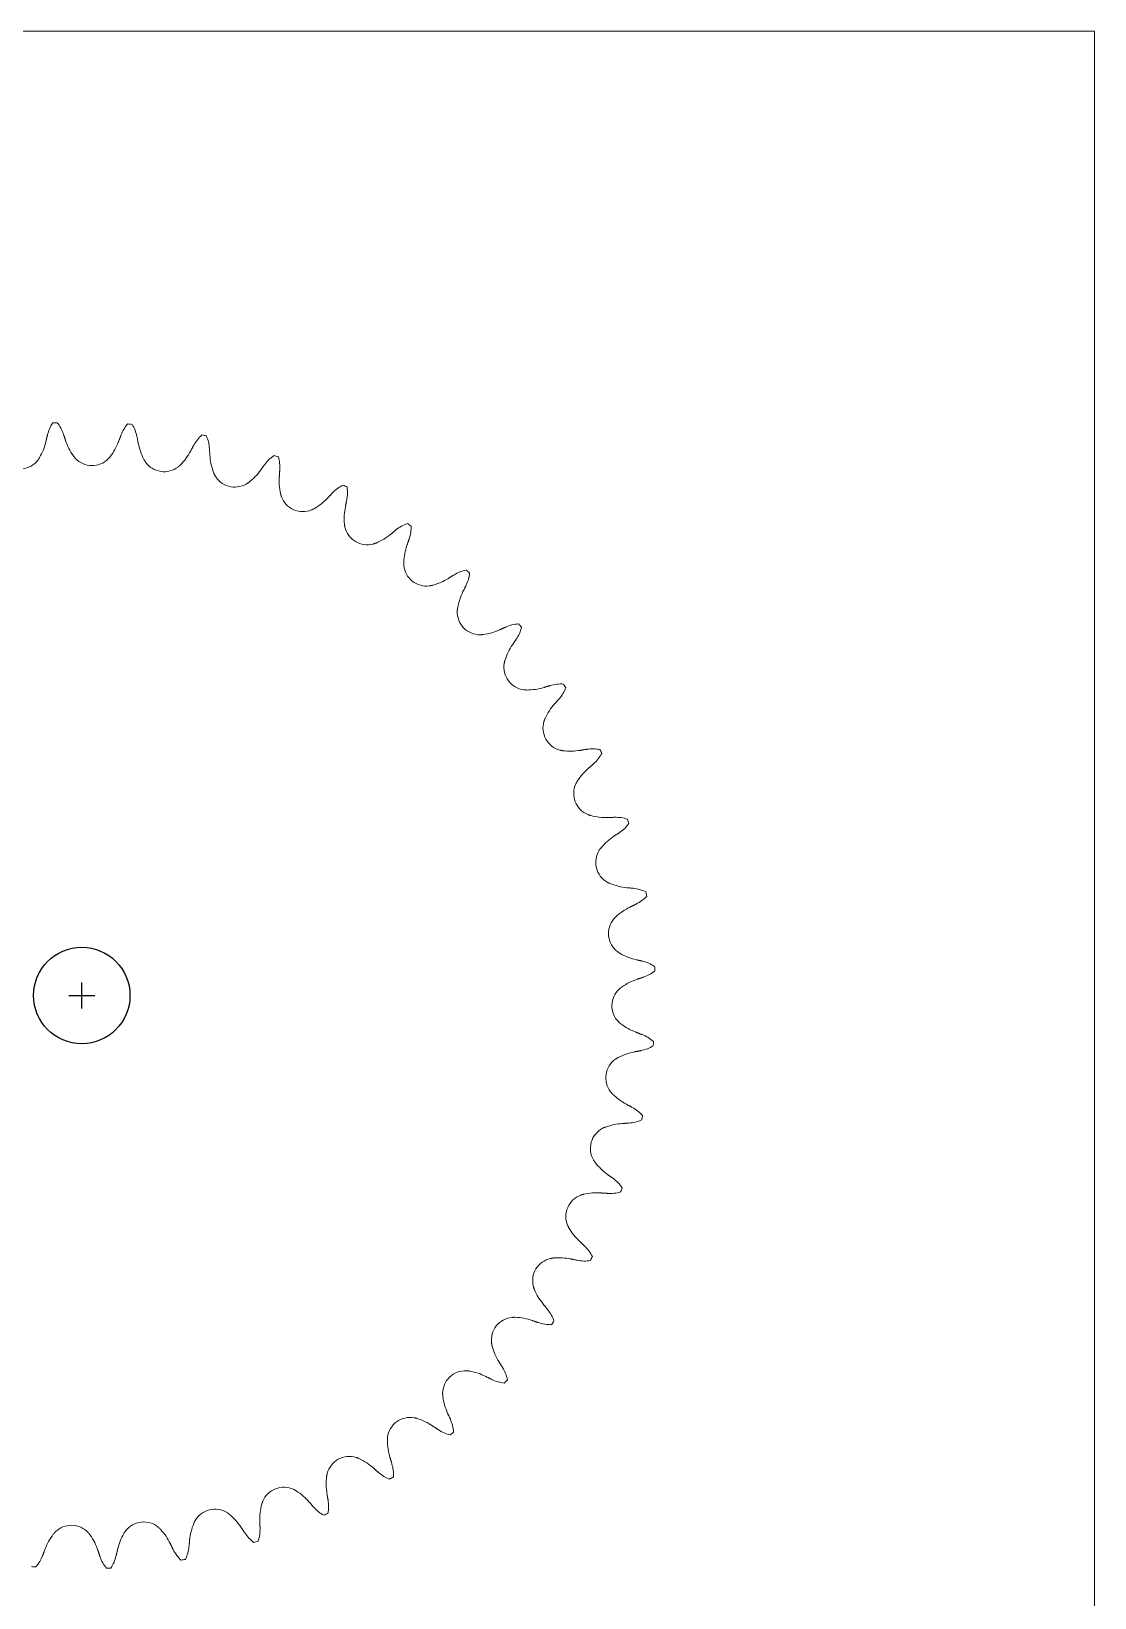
# Model space of a CAD drawing. Header units: inches. Extents: x 22.7 to 32.8, y 7.5 to 17.7.
# Drawn here: x 29.13 to 32.81, y 11.08 to 16.49 of the extents above; entities that cross this region are included whole.
import ezdxf

# ---------------------------------------------------------------- set-up
doc = ezdxf.new("R2010")
doc.units = ezdxf.units.IN
doc.header["$MEASUREMENT"] = 0
doc.layers.add('DIM', color=1, linetype='Continuous')

msp = doc.modelspace()

# ---------------------------------------------------------------- linework, layer by layer
at = {"color": 7, "linetype": 'Continuous', "lineweight": 15}
for p, q in [((32.80722, 16.49251), (25.97389, 16.49251)), ((32.80722, 9.15918), (32.80722, 16.49251))]:
    msp.add_line(p, q, dxfattribs=at)
msp.add_circle((29.30722, 13.15918), 0.16667)
for centre, radius, start, end in [((29.30722, 13.15918), 1.98213, 92.4572, 92.90748), ((29.30722, 13.15918), 1.98213, 84.9572, 85.40748), ((29.30722, 13.15918), 1.98213, 77.4572, 77.90748), ((29.09311, 15.05837), 0.07906, 230.47644, 322.38824), ((29.34283, 15.07007), 0.07906, 222.97644, 314.88824), ((29.59195, 15.04907), 0.07906, 215.47644, 307.38824), ((29.30722, 13.15918), 1.98213, 69.9572, 70.40748), ((29.83619, 14.99574), 0.07906, 207.97644, 299.88824), ((29.30722, 13.15918), 1.98213, 62.4572, 62.90748), ((30.07139, 14.91098), 0.07906, 200.47644, 292.38824), ((29.30722, 13.15918), 1.98213, 54.9572, 55.40748), ((30.29351, 14.79625), 0.07906, 192.97644, 284.88824), ((30.49875, 14.65351), 0.07906, 185.47644, 277.38824), ((29.30722, 13.15918), 1.98213, 47.4572, 47.90748), ((30.68361, 14.4852), 0.07906, 177.97644, 269.88824), ((29.30722, 13.15918), 1.98213, 39.9572, 40.40748), ((30.84491, 14.2942), 0.07906, 170.47644, 262.38824), ((29.30722, 13.15918), 1.98213, 32.4572, 32.90748), ((30.97991, 14.08378), 0.07906, 162.97644, 254.88824), ((29.30722, 13.15918), 1.98213, 24.9572, 25.40748), ((31.08628, 13.85754), 0.07906, 155.47644, 247.38824), ((29.30722, 13.15918), 1.98213, 17.4572, 17.90748), ((31.16222, 13.61936), 0.07906, 147.97644, 239.88824), ((29.30722, 13.15918), 1.98213, 9.9572, 10.40748), ((31.20641, 13.37329), 0.07906, 140.47644, 232.38824), ((29.30722, 13.15918), 1.98213, 2.4572, 2.90748), ((31.21811, 13.12357), 0.07906, 132.97644, 224.88824), ((29.30722, 13.15918), 1.98213, 354.9572, 355.40748), ((31.19712, 12.87445), 0.07906, 125.47644, 217.38824), ((29.30722, 13.15918), 1.98213, 347.4572, 347.90748), ((31.14378, 12.6302), 0.07906, 117.97644, 209.88824), ((31.05903, 12.39501), 0.07906, 110.47644, 202.38824), ((29.30722, 13.15918), 1.98213, 339.9572, 340.40748), ((30.9443, 12.17289), 0.07906, 102.97644, 194.88824), ((29.30722, 13.15918), 1.98213, 332.4572, 332.90748), ((30.80155, 11.96765), 0.07906, 95.47644, 187.38824), ((29.30722, 13.15918), 1.98213, 324.9572, 325.40748), ((30.63324, 11.78279), 0.07906, 87.97644, 179.88824), ((29.30722, 13.15918), 1.98213, 317.4572, 317.90748), ((30.44225, 11.62149), 0.07906, 80.47644, 172.38824), ((29.30722, 13.15918), 1.98213, 309.9572, 310.40748), ((30.23183, 11.48649), 0.07906, 72.97644, 164.88824), ((29.30722, 13.15918), 1.98213, 302.4572, 302.90748), ((30.00559, 11.38012), 0.07906, 65.47644, 157.38824), ((29.7674, 11.30418), 0.07906, 57.97644, 149.88824), ((29.27161, 11.24829), 0.07906, 42.97644, 134.88824), ((29.52133, 11.25999), 0.07906, 50.47644, 142.38824), ((29.30722, 13.15918), 1.98213, 294.9572, 295.40748), ((29.30722, 13.15918), 1.98213, 287.4572, 287.90748), ((29.30722, 13.15918), 1.98213, 279.9572, 280.40748), ((29.30722, 13.15918), 1.98213, 264.9572, 265.40748), ((29.30722, 13.15918), 1.98213, 272.4572, 272.90748)]:
    msp.add_arc(centre, radius, start, end, dxfattribs=at)
for points, knots in [([(29.18864, 15.097), (29.19071, 15.10434), (29.19489, 15.11928), (29.20271, 15.1322), (29.20668, 15.13876)], [0, 0, 0, 0, 0.4920624, 1, 1, 1, 1]), ([(29.22224, 15.13949), (29.22667, 15.13352), (29.23568, 15.12141), (29.24127, 15.10694), (29.2441, 15.09959)], [0, 0, 0, 0, 0.4924412, 1, 1, 1, 1]), ([(29.44259, 15.09589), (29.4456, 15.10291), (29.4517, 15.11717), (29.46113, 15.12896), (29.46593, 15.13495)], [0, 0, 0, 0, 0.4920607, 1, 1, 1, 1]), ([(29.48145, 15.13364), (29.48507, 15.12714), (29.49241, 15.11396), (29.49606, 15.09888), (29.49792, 15.09123)], [0, 0, 0, 0, 0.4924414, 1, 1, 1, 1]), ([(29.1617, 15.01906), (29.16632, 15.02788), (29.17571, 15.04578), (29.18088, 15.06496), (29.1835, 15.0747)], [0, 0, 0, 0, 0.492206, 1, 1, 1, 1]), ([(29.25131, 15.07787), (29.25471, 15.06872), (29.26162, 15.05011), (29.27263, 15.03314), (29.27822, 15.02452)], [0, 0, 0, 0, 0.491991, 1, 1, 1, 1]), ([(29.40571, 15.02214), (29.41144, 15.03028), (29.42309, 15.04681), (29.43071, 15.06515), (29.43459, 15.07446)], [0, 0, 0, 0, 0.4922046, 1, 1, 1, 1]), ([(29.50223, 15.06876), (29.5044, 15.05923), (29.50882, 15.03988), (29.51752, 15.02162), (29.52194, 15.01235)], [0, 0, 0, 0, 0.4919916, 1, 1, 1, 1]), ([(29.69423, 15.06166), (29.69812, 15.06822), (29.70603, 15.08156), (29.71693, 15.09202), (29.72246, 15.09733)], [0, 0, 0, 0, 0.4920611, 1, 1, 1, 1]), ([(29.73768, 15.094), (29.74042, 15.08709), (29.74598, 15.07306), (29.74763, 15.05764), (29.74847, 15.04981)], [0, 0, 0, 0, 0.4924412, 1, 1, 1, 1]), ([(29.64803, 14.99335), (29.65478, 15.00067), (29.66848, 15.01554), (29.67844, 15.03272), (29.68349, 15.04145)], [0, 0, 0, 0, 0.4922055, 1, 1, 1, 1]), ([(29.74981, 15.02697), (29.75072, 15.01724), (29.75258, 14.99748), (29.75882, 14.97824), (29.76199, 14.96847)], [0, 0, 0, 0, 0.491993, 1, 1, 1, 1]), ([(29.93924, 14.99486), (29.94396, 15.00087), (29.95354, 15.01306), (29.96571, 15.022), (29.97189, 15.02655)], [0, 0, 0, 0, 0.4920602, 1, 1, 1, 1]), ([(29.98654, 15.02127), (29.98835, 15.01406), (29.99204, 14.99942), (29.99166, 14.98391), (29.99147, 14.97604)], [0, 0, 0, 0, 0.4924407, 1, 1, 1, 1]), ([(29.88452, 14.93317), (29.89217, 14.93955), (29.9077, 14.9525), (29.91981, 14.96824), (29.92596, 14.97623)], [0, 0, 0, 0, 0.492206, 1, 1, 1, 1]), ([(29.98982, 14.95322), (29.98945, 14.94346), (29.98872, 14.92362), (29.99239, 14.90373), (29.99426, 14.89363)], [0, 0, 0, 0, 0.4919925, 1, 1, 1, 1]), ([(30.17344, 14.89667), (30.1789, 14.902), (30.18999, 14.91284), (30.20322, 14.92012), (30.20994, 14.92382)], [0, 0, 0, 0, 0.4920608, 1, 1, 1, 1]), ([(30.22378, 14.91667), (30.22464, 14.90928), (30.22638, 14.89429), (30.22398, 14.87896), (30.22277, 14.87119)], [0, 0, 0, 0, 0.4924425, 1, 1, 1, 1]), ([(30.11114, 14.84264), (30.11955, 14.84797), (30.13664, 14.85878), (30.1507, 14.8728), (30.15784, 14.87992)], [0, 0, 0, 0, 0.4922066, 1, 1, 1, 1]), ([(30.21814, 14.84877), (30.21651, 14.83914), (30.21319, 14.81957), (30.21424, 14.79937), (30.21477, 14.78911)], [0, 0, 0, 0, 0.4919918, 1, 1, 1, 1]), ([(30.39282, 14.76874), (30.39892, 14.77331), (30.41134, 14.78261), (30.4254, 14.7881), (30.43255, 14.79089)], [0, 0, 0, 0, 0.4920615, 1, 1, 1, 1]), ([(30.32399, 14.72331), (30.33303, 14.72749), (30.35138, 14.73598), (30.36715, 14.74805), (30.37516, 14.75418)], [0, 0, 0, 0, 0.49220574, 1, 1, 1, 1]), ([(30.44534, 14.782), (30.44522, 14.77456), (30.44499, 14.75947), (30.44062, 14.74459), (30.4384, 14.73704)], [0, 0, 0, 0, 0.4924416, 1, 1, 1, 1]), ([(30.43089, 14.71542), (30.42801, 14.70609), (30.42217, 14.68712), (30.42057, 14.66695), (30.41976, 14.65671)], [0, 0, 0, 0, 0.4919921, 1, 1, 1, 1]), ([(30.59362, 14.61327), (30.60027, 14.61701), (30.61379, 14.62461), (30.62846, 14.62821), (30.6359, 14.63005)], [0, 0, 0, 0, 0.4920612, 1, 1, 1, 1]), ([(30.51946, 14.57721), (30.52896, 14.58018), (30.54826, 14.5862), (30.56547, 14.59611), (30.57421, 14.60114)], [0, 0, 0, 0, 0.4922065, 1, 1, 1, 1]), ([(30.64742, 14.61956), (30.64634, 14.6122), (30.64414, 14.59727), (30.63786, 14.58309), (30.63467, 14.57589)], [0, 0, 0, 0, 0.4924418, 1, 1, 1, 1]), ([(30.6244, 14.55544), (30.62034, 14.54656), (30.61206, 14.52851), (30.60785, 14.50873), (30.60571, 14.49868)], [0, 0, 0, 0, 0.4919918, 1, 1, 1, 1]), ([(30.69418, 14.40685), (30.70398, 14.40855), (30.72391, 14.412), (30.74227, 14.41958), (30.75159, 14.42342)], [0, 0, 0, 0, 0.4922054, 1, 1, 1, 1]), ([(30.77241, 14.43292), (30.77949, 14.43576), (30.79389, 14.44153), (30.8089, 14.44319), (30.81652, 14.44403)], [0, 0, 0, 0, 0.4920617, 1, 1, 1, 1]), ([(30.82657, 14.43213), (30.82454, 14.42498), (30.82041, 14.41047), (30.81233, 14.39722), (30.80823, 14.3905)], [0, 0, 0, 0, 0.4924415, 1, 1, 1, 1]), ([(30.79538, 14.37156), (30.79019, 14.36329), (30.77964, 14.34648), (30.77287, 14.32742), (30.76944, 14.31774)], [0, 0, 0, 0, 0.4919923, 1, 1, 1, 1]), ([(30.84516, 14.21515), (30.85511, 14.21555), (30.87532, 14.21637), (30.8945, 14.22148), (30.90425, 14.22408)], [0, 0, 0, 0, 0.49220581, 1, 1, 1, 1]), ([(30.92613, 14.23078), (30.93353, 14.23267), (30.94855, 14.23651), (30.96365, 14.2362), (30.97132, 14.23604)], [0, 0, 0, 0, 0.4920591, 1, 1, 1, 1]), ([(30.97973, 14.22293), (30.97678, 14.21611), (30.97079, 14.20225), (30.96105, 14.19018), (30.95611, 14.18405)], [0, 0, 0, 0, 0.4924405, 1, 1, 1, 1]), ([(30.9409, 14.16695), (30.93467, 14.15943), (30.92201, 14.14414), (30.91282, 14.12612), (30.90815, 14.11697)], [0, 0, 0, 0, 0.4919926, 1, 1, 1, 1]), ([(30.96984, 14.00537), (30.97975, 14.00447), (30.99989, 14.00265), (31.01958, 14.00521), (31.02958, 14.00652)], [0, 0, 0, 0, 0.4922049, 1, 1, 1, 1]), ([(31.05215, 14.0103), (31.05973, 14.01121), (31.07513, 14.01305), (31.09006, 14.01078), (31.09764, 14.00962)], [0, 0, 0, 0, 0.4920627, 1, 1, 1, 1]), ([(31.10427, 13.99552), (31.10045, 13.98914), (31.09271, 13.97619), (31.08148, 13.96549), (31.07578, 13.96006)], [0, 0, 0, 0, 0.49244124, 1, 1, 1, 1]), ([(31.05847, 13.94509), (31.05131, 13.93844), (31.03676, 13.92494), (31.0253, 13.90827), (31.01947, 13.89981)], [0, 0, 0, 0, 0.4919911, 1, 1, 1, 1]), ([(31.06606, 13.78112), (31.07578, 13.77893), (31.09551, 13.77449), (31.11536, 13.77447), (31.12545, 13.77445)], [0, 0, 0, 0, 0.4922035, 1, 1, 1, 1]), ([(31.14832, 13.77526), (31.15595, 13.77517), (31.17146, 13.77499), (31.18596, 13.77078), (31.19333, 13.76865)], [0, 0, 0, 0, 0.4920613, 1, 1, 1, 1]), ([(31.14606, 13.70978), (31.1381, 13.70413), (31.12192, 13.69264), (31.10837, 13.67761), (31.10149, 13.66998)], [0, 0, 0, 0, 0.4919912, 1, 1, 1, 1]), ([(31.19806, 13.7538), (31.19344, 13.74798), (31.18407, 13.73614), (31.17154, 13.727), (31.16518, 13.72236)], [0, 0, 0, 0, 0.4924418, 1, 1, 1, 1]), ([(31.1322, 13.54622), (31.14154, 13.54279), (31.16052, 13.53581), (31.18021, 13.53319), (31.1902, 13.53186)], [0, 0, 0, 0, 0.4922068, 1, 1, 1, 1]), ([(31.21298, 13.52968), (31.22054, 13.52859), (31.23589, 13.52639), (31.24972, 13.52033), (31.25674, 13.51725)], [0, 0, 0, 0, 0.4920594, 1, 1, 1, 1]), ([(31.2595, 13.50191), (31.25416, 13.49674), (31.24332, 13.48623), (31.22971, 13.4788), (31.2228, 13.47503)], [0, 0, 0, 0, 0.49244001, 1, 1, 1, 1]), ([(31.2022, 13.46505), (31.19357, 13.46049), (31.17602, 13.45121), (31.16063, 13.43808), (31.15282, 13.43141)], [0, 0, 0, 0, 0.4919926, 1, 1, 1, 1]), ([(31.1671, 13.3047), (31.17592, 13.30008), (31.19383, 13.29069), (31.213, 13.28552), (31.22274, 13.2829)], [0, 0, 0, 0, 0.492206, 1, 1, 1, 1]), ([(31.24504, 13.27776), (31.25239, 13.27569), (31.26732, 13.27151), (31.28024, 13.26369), (31.2868, 13.25972)], [0, 0, 0, 0, 0.4920624, 1, 1, 1, 1]), ([(31.22591, 13.21509), (31.21676, 13.21169), (31.19815, 13.20478), (31.18118, 13.19377), (31.17256, 13.18818)], [0, 0, 0, 0, 0.491991, 1, 1, 1, 1]), ([(31.28753, 13.24416), (31.28156, 13.23972), (31.26945, 13.23072), (31.25498, 13.22513), (31.24764, 13.2223)], [0, 0, 0, 0, 0.4924412, 1, 1, 1, 1]), ([(31.17019, 13.06069), (31.17832, 13.05496), (31.19485, 13.04331), (31.21319, 13.03568), (31.2225, 13.03181)], [0, 0, 0, 0, 0.4922046, 1, 1, 1, 1]), ([(31.24394, 13.0238), (31.25095, 13.0208), (31.26521, 13.0147), (31.277, 13.00526), (31.28299, 13.00047)], [0, 0, 0, 0, 0.4920607, 1, 1, 1, 1]), ([(31.2168, 12.96417), (31.20728, 12.962), (31.18793, 12.95758), (31.16967, 12.94888), (31.16039, 12.94446)], [0, 0, 0, 0, 0.4919916, 1, 1, 1, 1]), ([(31.28168, 12.98495), (31.27519, 12.98133), (31.262, 12.97399), (31.24693, 12.97033), (31.23927, 12.96848)], [0, 0, 0, 0, 0.4924414, 1, 1, 1, 1]), ([(31.14139, 12.81837), (31.14871, 12.81162), (31.16358, 12.79791), (31.18076, 12.78796), (31.18949, 12.78291)], [0, 0, 0, 0, 0.4922055, 1, 1, 1, 1]), ([(31.24205, 12.72872), (31.23514, 12.72598), (31.2211, 12.72042), (31.20568, 12.71877), (31.19785, 12.71793)], [0, 0, 0, 0, 0.4924412, 1, 1, 1, 1]), ([(31.2097, 12.77217), (31.21626, 12.76828), (31.2296, 12.76037), (31.24006, 12.74947), (31.24537, 12.74394)], [0, 0, 0, 0, 0.4920611, 1, 1, 1, 1]), ([(31.17501, 12.71659), (31.16528, 12.71568), (31.14552, 12.71382), (31.12628, 12.70758), (31.11651, 12.70441)], [0, 0, 0, 0, 0.491993, 1, 1, 1, 1]), ([(31.08122, 12.58188), (31.08759, 12.57423), (31.10054, 12.5587), (31.11628, 12.54659), (31.12427, 12.54044)], [0, 0, 0, 0, 0.492206, 1, 1, 1, 1]), ([(31.14291, 12.52716), (31.14891, 12.52244), (31.1611, 12.51286), (31.17005, 12.50069), (31.17459, 12.49451)], [0, 0, 0, 0, 0.4920602, 1, 1, 1, 1]), ([(31.10126, 12.47658), (31.0915, 12.47695), (31.07166, 12.47768), (31.05177, 12.47401), (31.04167, 12.47214)], [0, 0, 0, 0, 0.4919925, 1, 1, 1, 1]), ([(31.16931, 12.47986), (31.1621, 12.47804), (31.14746, 12.47436), (31.13196, 12.47474), (31.12408, 12.47493)], [0, 0, 0, 0, 0.4924407, 1, 1, 1, 1]), ([(30.99069, 12.35526), (30.99601, 12.34685), (31.00682, 12.32976), (31.02085, 12.3157), (31.02797, 12.30856)], [0, 0, 0, 0, 0.4922066, 1, 1, 1, 1]), ([(31.04471, 12.29296), (31.05004, 12.2875), (31.06088, 12.27641), (31.06816, 12.26318), (31.07186, 12.25646)], [0, 0, 0, 0, 0.4920608, 1, 1, 1, 1]), ([(30.99682, 12.24825), (30.98719, 12.24989), (30.96762, 12.25321), (30.94742, 12.25216), (30.93715, 12.25163)], [0, 0, 0, 0, 0.4919918, 1, 1, 1, 1]), ([(31.06471, 12.24262), (31.05733, 12.24176), (31.04233, 12.24002), (31.02701, 12.24242), (31.01923, 12.24363)], [0, 0, 0, 0, 0.4924425, 1, 1, 1, 1]), ([(30.87135, 12.14241), (30.87553, 12.13337), (30.88402, 12.11502), (30.89609, 12.09925), (30.90222, 12.09124)], [0, 0, 0, 0, 0.49220574, 1, 1, 1, 1]), ([(30.86346, 12.03551), (30.85413, 12.03839), (30.83516, 12.04423), (30.81499, 12.04583), (30.80475, 12.04664)], [0, 0, 0, 0, 0.4919921, 1, 1, 1, 1]), ([(30.93004, 12.02106), (30.92261, 12.02118), (30.90751, 12.02141), (30.89263, 12.02578), (30.88508, 12.028)], [0, 0, 0, 0, 0.4924416, 1, 1, 1, 1]), ([(30.91678, 12.07358), (30.92135, 12.06747), (30.93065, 12.05506), (30.93614, 12.04099), (30.93893, 12.03385)], [0, 0, 0, 0, 0.4920615, 1, 1, 1, 1]), ([(30.72526, 11.94694), (30.72822, 11.93744), (30.73424, 11.91814), (30.74415, 11.90093), (30.74918, 11.89219)], [0, 0, 0, 0, 0.4922065, 1, 1, 1, 1]), ([(30.70348, 11.84199), (30.6946, 11.84606), (30.67656, 11.85434), (30.65677, 11.85855), (30.64672, 11.86069)], [0, 0, 0, 0, 0.4919918, 1, 1, 1, 1]), ([(30.76131, 11.87278), (30.76505, 11.86613), (30.77265, 11.85261), (30.77626, 11.83794), (30.77809, 11.8305)], [0, 0, 0, 0, 0.4920612, 1, 1, 1, 1]), ([(30.7676, 11.81898), (30.76025, 11.82006), (30.74531, 11.82226), (30.73113, 11.82854), (30.72393, 11.83173)], [0, 0, 0, 0, 0.4924418, 1, 1, 1, 1]), ([(30.5549, 11.77222), (30.55659, 11.76242), (30.56005, 11.74249), (30.56762, 11.72413), (30.57147, 11.71481)], [0, 0, 0, 0, 0.4922054, 1, 1, 1, 1]), ([(30.51961, 11.67102), (30.51134, 11.67621), (30.49452, 11.68676), (30.47546, 11.69353), (30.46578, 11.69696)], [0, 0, 0, 0, 0.4919923, 1, 1, 1, 1]), ([(30.58018, 11.63983), (30.57303, 11.64186), (30.55851, 11.64599), (30.54527, 11.65407), (30.53855, 11.65817)], [0, 0, 0, 0, 0.4924415, 1, 1, 1, 1]), ([(30.58096, 11.69399), (30.5838, 11.68691), (30.58957, 11.67251), (30.59123, 11.6575), (30.59208, 11.64988)], [0, 0, 0, 0, 0.4920617, 1, 1, 1, 1]), ([(30.36319, 11.62124), (30.36359, 11.61129), (30.36441, 11.59108), (30.36953, 11.5719), (30.37212, 11.56215)], [0, 0, 0, 0, 0.49220581, 1, 1, 1, 1]), ([(30.31499, 11.5255), (30.30747, 11.53173), (30.29218, 11.54439), (30.27416, 11.55358), (30.26501, 11.55825)], [0, 0, 0, 0, 0.4919926, 1, 1, 1, 1]), ([(30.37882, 11.54027), (30.38071, 11.53287), (30.38455, 11.51785), (30.38424, 11.50275), (30.38408, 11.49508)], [0, 0, 0, 0, 0.4920591, 1, 1, 1, 1]), ([(30.15341, 11.49656), (30.15251, 11.48665), (30.15069, 11.46651), (30.15326, 11.44682), (30.15456, 11.43682)], [0, 0, 0, 0, 0.4922049, 1, 1, 1, 1]), ([(30.37097, 11.48667), (30.36415, 11.48962), (30.35029, 11.49561), (30.33822, 11.50535), (30.33209, 11.51029)], [0, 0, 0, 0, 0.4924405, 1, 1, 1, 1]), ([(30.09313, 11.40793), (30.08649, 11.41509), (30.07298, 11.42964), (30.05632, 11.4411), (30.04785, 11.44693)], [0, 0, 0, 0, 0.4919911, 1, 1, 1, 1]), ([(29.92916, 11.40034), (29.92697, 11.39062), (29.92254, 11.37089), (29.92251, 11.35104), (29.9225, 11.34095)], [0, 0, 0, 0, 0.4922035, 1, 1, 1, 1]), ([(30.14356, 11.36213), (30.13718, 11.36595), (30.12423, 11.37369), (30.11353, 11.38492), (30.1081, 11.39062)], [0, 0, 0, 0, 0.49244124, 1, 1, 1, 1]), ([(30.15834, 11.41425), (30.15925, 11.40667), (30.1611, 11.39127), (30.15882, 11.37634), (30.15766, 11.36876)], [0, 0, 0, 0, 0.4920627, 1, 1, 1, 1]), ([(29.69426, 11.3342), (29.69083, 11.32486), (29.68385, 11.30588), (29.68124, 11.28619), (29.67991, 11.2762)], [0, 0, 0, 0, 0.4922068, 1, 1, 1, 1]), ([(29.85782, 11.32033), (29.85217, 11.3283), (29.84068, 11.34448), (29.82565, 11.35803), (29.81802, 11.3649)], [0, 0, 0, 0, 0.4919912, 1, 1, 1, 1]), ([(29.9233, 11.31808), (29.92321, 11.31045), (29.92303, 11.29494), (29.91883, 11.28044), (29.91669, 11.27307)], [0, 0, 0, 0, 0.4920613, 1, 1, 1, 1]), ([(29.20874, 11.29621), (29.203, 11.28808), (29.19135, 11.27155), (29.18373, 11.25321), (29.17986, 11.2439)], [0, 0, 0, 0, 0.4922046, 1, 1, 1, 1]), ([(29.36313, 11.24049), (29.35973, 11.24964), (29.35282, 11.26825), (29.34182, 11.28522), (29.33622, 11.29384)], [0, 0, 0, 0, 0.491991, 1, 1, 1, 1]), ([(29.45274, 11.2993), (29.44812, 11.29048), (29.43873, 11.27257), (29.43356, 11.2534), (29.43094, 11.24366)], [0, 0, 0, 0, 0.492206, 1, 1, 1, 1]), ([(29.6131, 11.2642), (29.60853, 11.27283), (29.59925, 11.29038), (29.58612, 11.30577), (29.57945, 11.31358)], [0, 0, 0, 0, 0.4919926, 1, 1, 1, 1]), ([(29.90185, 11.26834), (29.89602, 11.27296), (29.88419, 11.28233), (29.87504, 11.29486), (29.8704, 11.30122)], [0, 0, 0, 0, 0.4924418, 1, 1, 1, 1]), ([(29.17185, 11.22246), (29.16884, 11.21545), (29.16274, 11.20119), (29.15331, 11.1894), (29.14851, 11.18341)], [0, 0, 0, 0, 0.4920607, 1, 1, 1, 1]), ([(29.3922, 11.17887), (29.38777, 11.18484), (29.37876, 11.19695), (29.37318, 11.21142), (29.37034, 11.21876)], [0, 0, 0, 0, 0.4924412, 1, 1, 1, 1]), ([(29.4258, 11.22136), (29.42374, 11.21401), (29.41955, 11.19908), (29.41173, 11.18616), (29.40776, 11.1796)], [0, 0, 0, 0, 0.4920624, 1, 1, 1, 1]), ([(29.64996, 11.2069), (29.64478, 11.21224), (29.63427, 11.22308), (29.62684, 11.23669), (29.62307, 11.2436)], [0, 0, 0, 0, 0.49244001, 1, 1, 1, 1]), ([(29.67772, 11.25342), (29.67663, 11.24586), (29.67443, 11.23051), (29.66837, 11.21668), (29.66529, 11.20966)], [0, 0, 0, 0, 0.4920594, 1, 1, 1, 1])]:
    msp.add_open_spline(points, degree=3, knots=knots, dxfattribs=at)
for points in [[(29.1835, 15.0747), (29.18864, 15.097)], [(29.2441, 15.09959), (29.25131, 15.07787)], [(29.43459, 15.07446), (29.44259, 15.09589)], [(29.49792, 15.09123), (29.50223, 15.06876)], [(29.68349, 15.04145), (29.69423, 15.06166)], [(29.15573, 15.01012), (29.1617, 15.01906)], [(29.27822, 15.02452), (29.28499, 15.01618)], [(29.39863, 15.01406), (29.40571, 15.02214)], [(29.52194, 15.01235), (29.52757, 15.00319)], [(29.74847, 15.04981), (29.74981, 15.02697)], [(29.63995, 14.98626), (29.64803, 14.99335)], [(29.76199, 14.96847), (29.76638, 14.95865)], [(29.92596, 14.97623), (29.93924, 14.99486)], [(29.99147, 14.97604), (29.98982, 14.95322)], [(29.87559, 14.9272), (29.88452, 14.93317)], [(29.99426, 14.89363), (29.99733, 14.88333)], [(30.15784, 14.87992), (30.17344, 14.89667)], [(30.1015, 14.83789), (30.11114, 14.84264)], [(30.22277, 14.87119), (30.21814, 14.84877)], [(30.21477, 14.78911), (30.21647, 14.7785)], [(30.37516, 14.75418), (30.39282, 14.76874)], [(30.4384, 14.73704), (30.43089, 14.71542)], [(30.31382, 14.71985), (30.32399, 14.72331)], [(30.41976, 14.65671), (30.42005, 14.64597)], [(30.50892, 14.57511), (30.51946, 14.57721)], [(30.57421, 14.60114), (30.59362, 14.61327)], [(30.63467, 14.57589), (30.6244, 14.55544)], [(30.60571, 14.49868), (30.6046, 14.48799)], [(30.68345, 14.40614), (30.69418, 14.40685)], [(30.75159, 14.42342), (30.77241, 14.43292)], [(30.80823, 14.3905), (30.79538, 14.37156)], [(30.76944, 14.31774), (30.76694, 14.30728)], [(30.83444, 14.21584), (30.84516, 14.21515)], [(30.90425, 14.22408), (30.92613, 14.23078)], [(30.95611, 14.18405), (30.9409, 14.16695)], [(30.90815, 14.11697), (30.90431, 14.10693)], [(30.9593, 14.00746), (30.96984, 14.00537)], [(31.02958, 14.00652), (31.05215, 14.0103)], [(31.07578, 13.96006), (31.05847, 13.94509)], [(31.01947, 13.89981), (31.01436, 13.89036)], [(31.05589, 13.78456), (31.06606, 13.78112)], [(31.12545, 13.77445), (31.14832, 13.77526)], [(31.16518, 13.72236), (31.14606, 13.70978)], [(31.10149, 13.66998), (31.09519, 13.66128)], [(31.12256, 13.55097), (31.1322, 13.54622)], [(31.1902, 13.53186), (31.21298, 13.52968)], [(31.15282, 13.43141), (31.14543, 13.4236)], [(31.2228, 13.47503), (31.2022, 13.46505)], [(31.15816, 13.31067), (31.1671, 13.3047)], [(31.22274, 13.2829), (31.24504, 13.27776)], [(31.24764, 13.2223), (31.22591, 13.21509)], [(31.17256, 13.18818), (31.16422, 13.18141)], [(31.1621, 13.06777), (31.17019, 13.06069)], [(31.2225, 13.03181), (31.24394, 13.0238)], [(31.16039, 12.94446), (31.15123, 12.93883)], [(31.23927, 12.96848), (31.2168, 12.96417)], [(31.1343, 12.82645), (31.14139, 12.81837)], [(31.18949, 12.78291), (31.2097, 12.77217)], [(31.11651, 12.70441), (31.1067, 12.70002)], [(31.19785, 12.71793), (31.17501, 12.71659)], [(31.07524, 12.59081), (31.08122, 12.58188)], [(31.12427, 12.54044), (31.14291, 12.52716)], [(31.04167, 12.47214), (31.03137, 12.46907)], [(31.12408, 12.47493), (31.10126, 12.47658)], [(30.98593, 12.3649), (30.99069, 12.35526)], [(31.02797, 12.30856), (31.04471, 12.29296)], [(30.93715, 12.25163), (30.92654, 12.24993)], [(31.01923, 12.24363), (30.99682, 12.24825)], [(30.86789, 12.15258), (30.87135, 12.14241)], [(30.90222, 12.09124), (30.91678, 12.07358)], [(30.80475, 12.04664), (30.79401, 12.04635)], [(30.88508, 12.028), (30.86346, 12.03551)], [(30.72315, 11.95748), (30.72526, 11.94694)], [(30.64672, 11.86069), (30.63604, 11.8618)], [(30.74918, 11.89219), (30.76131, 11.87278)], [(30.72393, 11.83173), (30.70348, 11.84199)], [(30.55419, 11.78295), (30.5549, 11.77222)], [(30.46578, 11.69696), (30.45533, 11.69945)], [(30.57147, 11.71481), (30.58096, 11.69399)], [(30.53855, 11.65817), (30.51961, 11.67102)], [(30.36388, 11.63196), (30.36319, 11.62124)], [(30.26501, 11.55825), (30.25497, 11.56209)], [(30.37212, 11.56215), (30.37882, 11.54027)], [(30.1555, 11.5071), (30.15341, 11.49656)], [(30.33209, 11.51029), (30.31499, 11.5255)], [(30.04785, 11.44693), (30.0384, 11.45204)], [(30.15456, 11.43682), (30.15834, 11.41425)], [(29.93261, 11.41051), (29.92916, 11.40034)], [(30.1081, 11.39062), (30.09313, 11.40793)], [(29.57945, 11.31358), (29.57165, 11.32097)], [(29.69901, 11.34384), (29.69426, 11.3342)], [(29.81802, 11.3649), (29.80932, 11.37121)], [(29.8704, 11.30122), (29.85782, 11.32033)], [(29.9225, 11.34095), (29.9233, 11.31808)], [(29.21582, 11.3043), (29.20874, 11.29621)], [(29.33622, 11.29384), (29.32945, 11.30218)], [(29.45871, 11.30824), (29.45274, 11.2993)], [(29.62307, 11.2436), (29.6131, 11.2642)], [(29.67991, 11.2762), (29.67772, 11.25342)], [(29.17986, 11.2439), (29.17185, 11.22246)], [(29.37034, 11.21876), (29.36313, 11.24049)], [(29.43094, 11.24366), (29.4258, 11.22136)]]:
    msp.add_open_spline(points, degree=1, dxfattribs=at)
at = {"layer": 'DIM'}
for p, q in [((29.26222, 13.15918), (29.35222, 13.15918)), ((29.30722, 13.11418), (29.30722, 13.20418))]:
    msp.add_line(p, q, dxfattribs=at)

doc.saveas('drawing.dxf')
